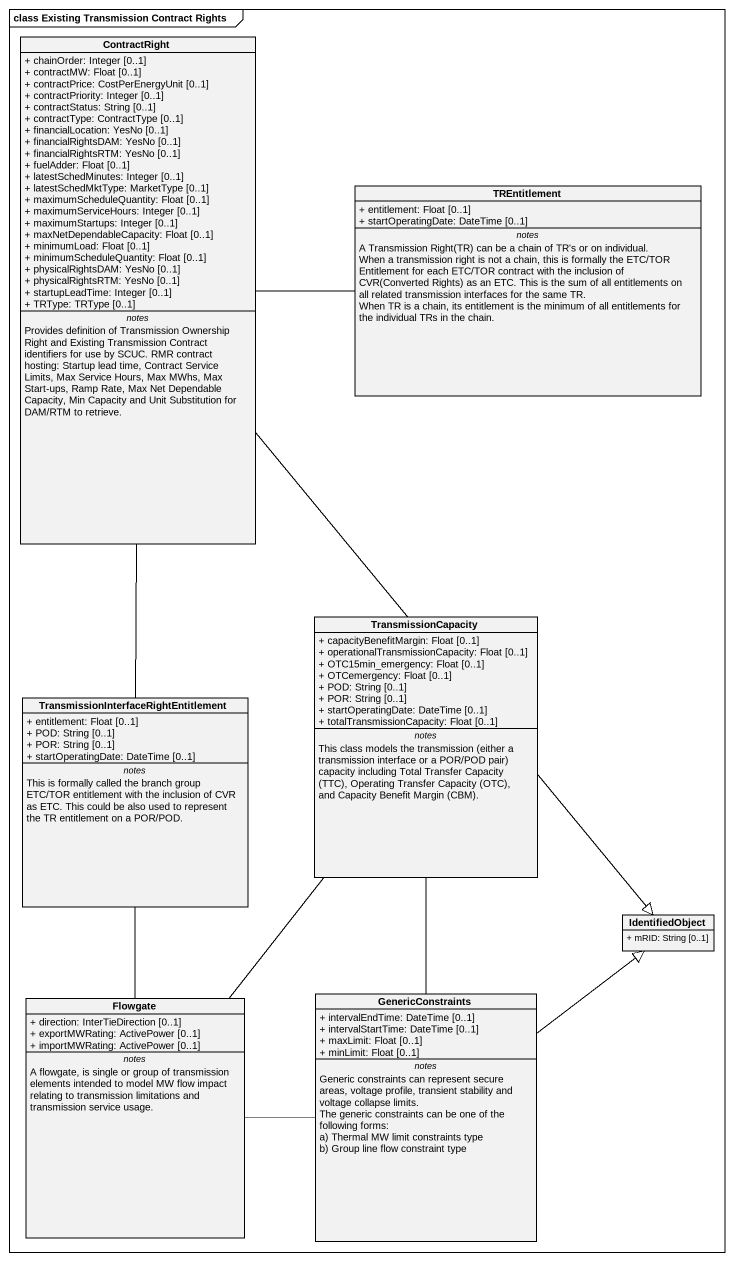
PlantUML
@startuml
mainframe class Existing Transmission Contract Rights
hide circle
hide empty members
skinparam classAttributeIconSize 0
class ContractRight {
  + chainOrder: Integer [0..1]
  + contractMW: Float [0..1]
  + contractPrice: CostPerEnergyUnit [0..1]
  + contractPriority: Integer [0..1]
  + contractStatus: String [0..1]
  + contractType: ContractType [0..1]
  + financialLocation: YesNo [0..1]
  + financialRightsDAM: YesNo [0..1]
  + financialRightsRTM: YesNo [0..1]
  + fuelAdder: Float [0..1]
  + latestSchedMinutes: Integer [0..1]
  + latestSchedMktType: MarketType [0..1]
  + maximumScheduleQuantity: Float [0..1]
  + maximumServiceHours: Integer [0..1]
  + maximumStartups: Integer [0..1]
  + maxNetDependableCapacity: Float [0..1]
  + minimumLoad: Float [0..1]
  + minimumScheduleQuantity: Float [0..1]
  + physicalRightsDAM: YesNo [0..1]
  + physicalRightsRTM: YesNo [0..1]
  + startupLeadTime: Integer [0..1]
  + TRType: TRType [0..1]
  -- notes --
  Provides definition of Transmission Ownership Right and Existing Transmission Contract identifiers for use by SCUC. RMR contract hosting: Startup lead time, Contract Service Limits, Max Service Hours, Max MWhs, Max Start-ups, Ramp Rate, Max Net Dependable Capacity, Min Capacity and Unit Substitution for DAM/RTM to retrieve.
}
class TREntitlement {
  + entitlement: Float [0..1]
  + startOperatingDate: DateTime [0..1]
  -- notes --
  {field} A Transmission Right(TR) can be a chain of TR's or on individual.
  {field} When a transmission right is not a chain, this is formally the ETC/TOR Entitlement for each ETC/TOR contract with the inclusion of CVR(Converted Rights) as an ETC. This is the sum of all entitlements on all related transmission interfaces for the same TR.
  When TR is a chain, its entitlement is the minimum of all entitlements for the individual TRs in the chain.
}
class TransmissionCapacity {
  + capacityBenefitMargin: Float [0..1]
  + operationalTransmissionCapacity: Float [0..1]
  + OTC15min_emergency: Float [0..1]
  + OTCemergency: Float [0..1]
  + POD: String [0..1]
  + POR: String [0..1]
  + startOperatingDate: DateTime [0..1]
  + totalTransmissionCapacity: Float [0..1]
  -- notes --
  {field} This class models the transmission (either a transmission interface or a POR/POD pair) capacity including Total Transfer Capacity (TTC), Operating Transfer Capacity (OTC), and Capacity Benefit Margin (CBM).
}
class "TransmissionInterfaceRightEntitlement" as TransmissionInterfaceRightEn {
  + entitlement: Float [0..1]
  + POD: String [0..1]
  + POR: String [0..1]
  + startOperatingDate: DateTime [0..1]
  -- notes --
  This is formally called the branch group ETC/TOR entitlement with the inclusion of CVR as ETC. This could be also used to represent the TR entitlement on a POR/POD.
}
class IdentifiedObject {
  + mRID: String [0..1]
}
class Flowgate {
  + direction: InterTieDirection [0..1]
  + exportMWRating: ActivePower [0..1]
  + importMWRating: ActivePower [0..1]
  -- notes --
  A flowgate, is single or group of transmission elements intended to model MW flow impact relating to transmission limitations and transmission service usage.
}
class GenericConstraints {
  + intervalEndTime: DateTime [0..1]
  + intervalStartTime: DateTime [0..1]
  + maxLimit: Float [0..1]
  + minLimit: Float [0..1]
  -- notes --
  Generic constraints can represent secure areas, voltage profile, transient stability and voltage collapse limits.
  The generic constraints can be one of the following forms:
  a) Thermal MW limit constraints type
  b) Group line flow constraint type
}
ContractRight -right- TREntitlement
ContractRight --|> IdentifiedObject
TransmissionInterfaceRightEn -up- ContractRight
Flowgate -up- TransmissionCapacity
Flowgate -up- TransmissionInterfaceRightEn
GenericConstraints -up- TransmissionCapacity
GenericConstraints -up-|> IdentifiedObject
GenericConstraints -left- Flowgate
@enduml
